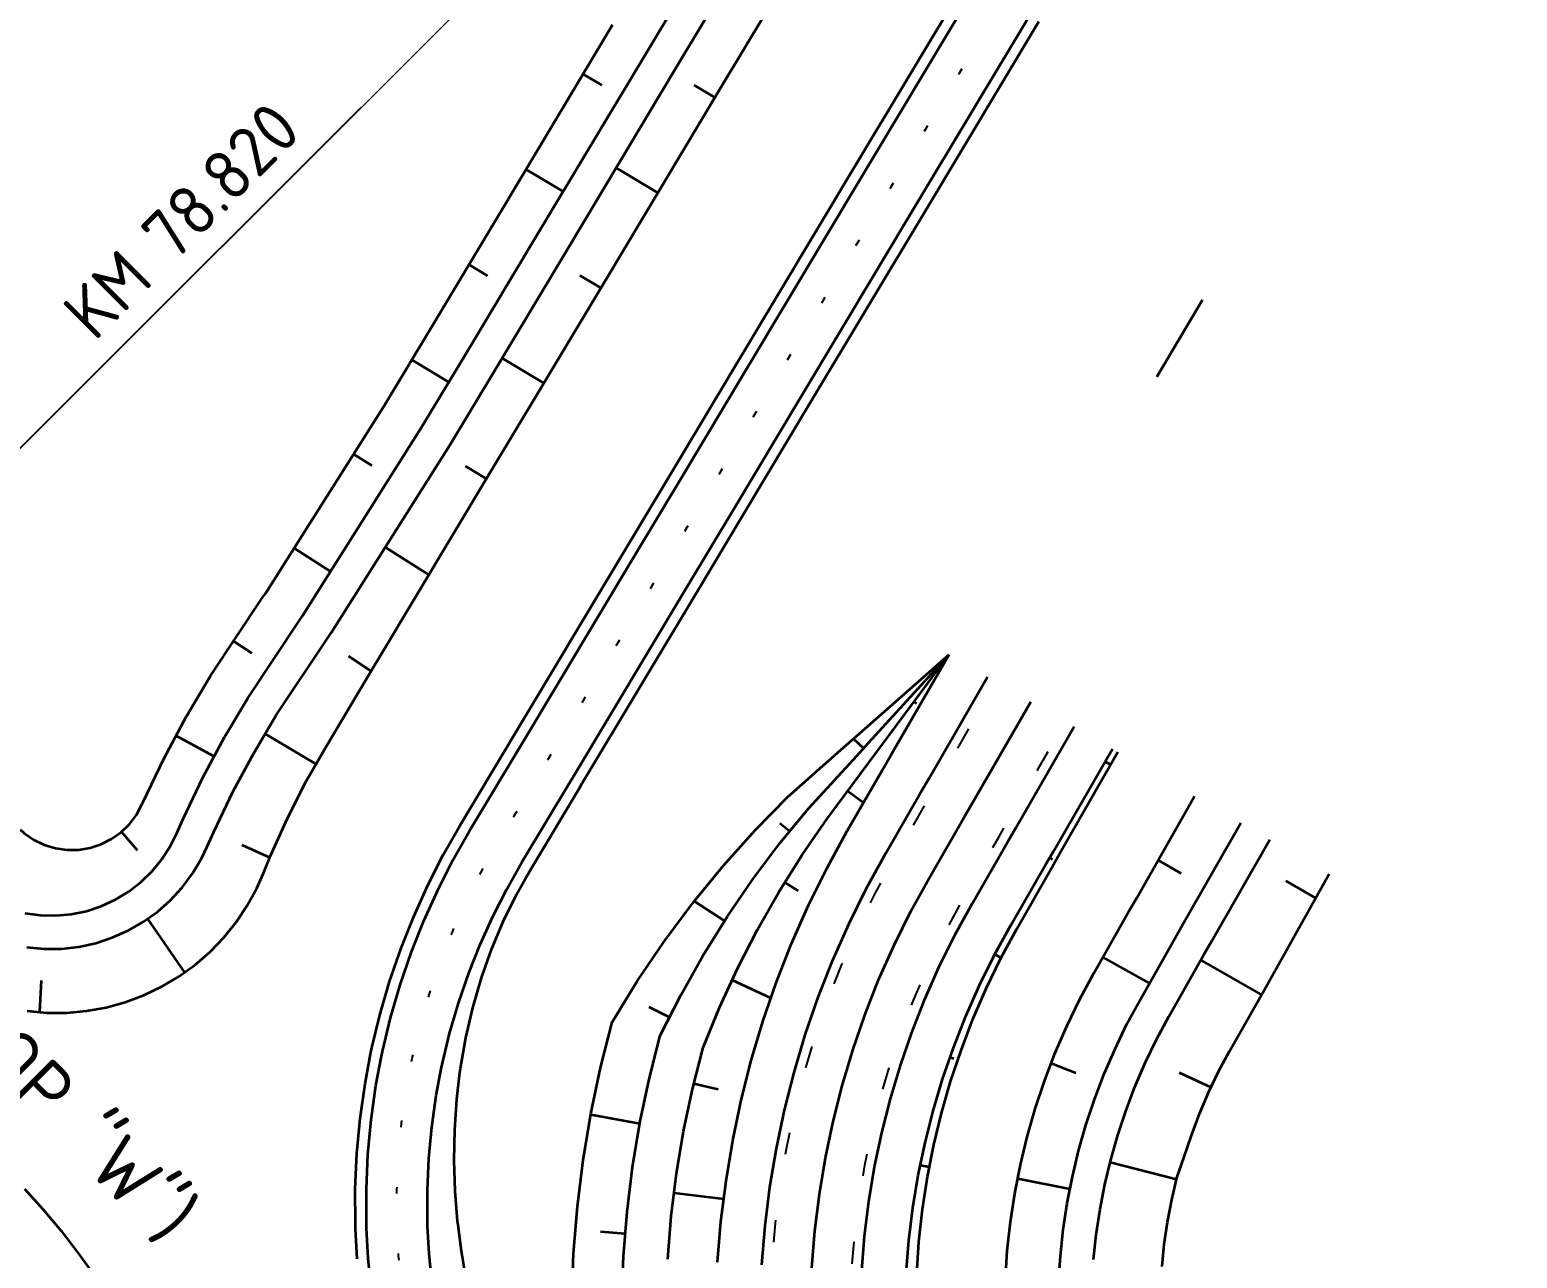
# Model space of a CAD drawing. Header units: metres. Extents: x 134219 to 139178, y 438661 to 444352.
# Drawn here: x 138067.3 to 138134.2, y 439737.4 to 439792.8 of the extents above; entities that cross this region are included whole.
import ezdxf
from ezdxf.enums import TextEntityAlignment as Align

# ---------------------------------------------------------------- set-up
doc = ezdxf.new("R2010")
doc.units = ezdxf.units.M
doc.linetypes.add('13strp', pattern=[4, 1, -3])
doc.linetypes.add('30270strp', pattern=[3, 0.3, -2.7])
for name, color, linetype, lineweight in [('N-WE-AM-KILOMETRERING-S', 7, 'Continuous', 25), ('N-WE-KL-ET-T18', 1, 'Continuous', 18), ('N-WE-KL-ET-T25', 7, 'Continuous', 25), ('N-WE-KL-ET_LS_OV_KAST-G', 10, 'Continuous', 35), ('Utd-ondergr-nw', 8, '13strp', 35), ('X-XX-AL-AANPIJLING-G', 7, 'Continuous', 18)]:
    doc.layers.add(name, color=color, linetype=linetype, lineweight=lineweight)
doc.layers.add('N-WE-KL-MONITORING-T25', color=2, linetype='Continuous')
doc.layers.add('Utd-weg-nw', color=8, linetype='Continuous')
doc.styles.add('ISO18', font='NLCS-ISO.ttf')
doc.styles.add('ISO25', font='NLCS-ISO.ttf')
doc.styles.add('NLCS-ISO', font='NLCS-ISO.ttf')
doc.dimstyles.new('UTD', dxfattribs={"dimtxt": 1.8, "dimasz": 1.8, "dimexe": 0, "dimexo": 0, "dimgap": 0.5, "dimtad": 1, "dimdec": 1, "dimzin": 1, "dimdsep": 46, "dimtxsty": 'ISO18', "dimcen": 2.5, "dimclrd": 256, "dimclre": 256, "dimclrt": 1, "dimadec": 0, "dimazin": 0, "dimtfac": 1, "dimtdec": 1, "dimtmove": 0, "dimatfit": 3, "dimfxl": 0, "dimlwd": -1, "dimlwe": -1, "dimarcsym": 0})

# ---------------------------------------------------------------- blocks, each defined once
blk = doc.blocks.new('SKL-ET_OV_KAST_VOEDINGSPUNT-SO')
at = {"layer": 'N-WE-KL-ET-T18', "linetype": 'ByBlock', "style": 'NLCS-ISO', "flags": 1}
for tag, p in [('OMSCHRIJVING_LEGENDA', (0, -8.431)), ('LOCATIE', (0, -12.215)), ('BPS-CODERING', (0, -16)), ('VOEDINGSPUNT', (0, -19.784)), ('GROEPSNUMMER', (0, -23.569)), ('POSITIE_X', (0, -27.353)), ('POSITIE_Y', (0, -31.138)), ('OVERIGE_OPMERKING(EN)_1', (0, -34.922)), ('OVERIGE_OPMERKING(EN)_2', (0, -38.707))]:
    blk.add_attdef(tag, p, '', height=1.8, dxfattribs=at)
at = {"layer": 'N-WE-KL-ET-T25', "linetype": 'ByBlock', "style": 'NLCS-ISO'}
for tag, p in [('KASTNAAM', (0, 5.269)), ('SOORT_KAST', (0, 0))]:
    blk.add_attdef(tag, text='', height=2.5, dxfattribs=at).set_placement(p, align=Align.MIDDLE_CENTER)
blk = doc.blocks.new('SAL-AM_KILOMETRERING-SO (1)')
blk.add_lwpolyline([(10, 0), (19, 0), (37, 0)])
at = {"style": 'NLCS-ISO'}
blk.add_text('KM', height=2.25, dxfattribs=at).set_placement((21, 1))
blk.add_attdef('KM', (26, 1), '', height=2.25, dxfattribs=at)

msp = doc.modelspace()

# ---------------------------------------------------------------- linework, layer by layer
at = {"layer": 'Utd-ondergr-nw', "linetype": 'Continuous'}
msp.add_line((138120.06, 439780.605), (138117.995, 439777.129), dxfattribs=at)
at = {"layer": 'Utd-ondergr-nw', "linetype": 'Continuous', "flags": 128}
for points in [[(138067.026, 439752.971), (138067.722, 439752.876), (138068.424, 439752.86), (138069.123, 439752.925), (138069.81, 439753.068), (138070.477, 439753.289), (138071.114, 439753.583), (138071.714, 439753.949), (138072.268, 439754.38), (138072.77, 439754.871), (138073.213, 439755.416), (138073.59, 439756.008), (138073.872, 439756.576), (138074.16, 439757.228), (138075.048, 439759.084), (138076.018, 439760.896), (138077.068, 439762.661), (138079.412, 439766.188), (138079.536, 439766.373), (138084.88, 439774.829), (138086.967, 439778.289), (138090.029, 439783.401), (138095.168, 439791.979), (138100.307, 439800.558)], [(138067.123, 439751.434), (138067.903, 439751.363), (138068.686, 439751.372), (138069.464, 439751.46), (138070.229, 439751.628), (138070.972, 439751.872), (138071.687, 439752.191), (138072.366, 439752.581), (138073.002, 439753.039), (138073.587, 439753.559), (138074.117, 439754.135), (138074.585, 439754.763), (138074.986, 439755.435), (138075.248, 439755.981), (138075.541, 439756.642), (138076.401, 439758.435), (138077.339, 439760.186), (138078.355, 439761.89), (138080.699, 439765.418), (138080.823, 439765.602), (138086.167, 439774.058), (138088.254, 439777.518), (138091.316, 439782.63), (138096.455, 439791.209), (138101.594, 439799.787)], [(138067.14, 439748.571), (138068.03, 439748.49), (138068.924, 439748.489), (138069.815, 439748.569), (138070.695, 439748.727), (138071.557, 439748.963), (138072.395, 439749.276), (138073.202, 439749.662), (138073.97, 439750.118), (138074.695, 439750.642), (138075.371, 439751.228), (138075.991, 439751.872), (138076.551, 439752.569), (138077.047, 439753.313), (138077.474, 439754.098), (138077.772, 439754.772), (138078.096, 439755.559), (138078.862, 439757.255), (138079.705, 439758.913), (138080.624, 439760.531), (138082.798, 439764.16), (138082.912, 439764.35), (138088.051, 439772.929), (138090.128, 439776.396), (138093.19, 439781.508), (138098.329, 439790.086), (138103.468, 439798.665)], [(138081.993, 439737.396), (138081.92, 439738.77), (138081.914, 439738.977), (138081.91, 439740.56), (138081.982, 439742.142), (138082.129, 439743.718), (138082.351, 439745.286), (138082.601, 439746.626), (138082.647, 439746.841), (138083.016, 439748.38), (138083.459, 439749.9), (138083.974, 439751.398), (138084.541, 439752.826), (138085.173, 439754.227), (138085.87, 439755.597), (138086.629, 439756.934), (138088.803, 439760.563), (138088.917, 439760.753), (138094.056, 439769.332), (138096.133, 439772.798), (138099.195, 439777.91), (138104.334, 439786.489), (138109.473, 439795.067)], [(138082.644, 439735.881), (138082.492, 439737.433), (138082.42, 439738.786), (138082.414, 439738.99), (138082.41, 439740.55), (138082.481, 439742.107), (138082.625, 439743.66), (138082.844, 439745.204), (138083.091, 439746.524), (138083.135, 439746.736), (138083.5, 439748.252), (138083.936, 439749.749), (138084.442, 439751.224), (138085.001, 439752.631), (138085.624, 439754.011), (138086.31, 439755.36), (138087.058, 439756.677), (138089.232, 439760.306), (138089.346, 439760.496), (138094.485, 439769.075), (138096.562, 439772.541), (138099.624, 439777.653), (138104.763, 439786.232), (138109.902, 439794.81)], [(138066.816, 439756.734), (138067, 439756.575), (138067.433, 439756.279), (138067.907, 439756.052), (138068.409, 439755.9), (138068.928, 439755.825), (138069.453, 439755.831), (138069.971, 439755.915), (138070.47, 439756.078), (138070.939, 439756.314), (138071.367, 439756.618), (138071.743, 439756.984), (138072.06, 439757.403), (138072.307, 439757.861), (138072.365, 439757.989), (138073.29, 439759.927), (138074.3, 439761.82), (138075.395, 439763.663), (138077.74, 439767.19), (138077.863, 439767.375), (138083.207, 439775.831), (138085.294, 439779.291), (138088.357, 439784.403), (138093.495, 439792.981)], [(138085.374, 439736.214), (138085.234, 439737.635), (138085.168, 439738.875), (138085.163, 439739.062), (138085.16, 439740.491), (138085.224, 439741.918), (138085.357, 439743.34), (138085.557, 439744.754), (138085.783, 439745.963), (138085.824, 439746.157), (138086.158, 439747.546), (138086.557, 439748.918), (138087.021, 439750.269), (138087.533, 439751.558), (138088.104, 439752.822), (138088.732, 439754.058), (138089.417, 439755.264), (138091.591, 439758.893), (138091.705, 439759.083), (138096.844, 439767.662), (138098.921, 439771.128), (138101.983, 439776.24), (138107.122, 439784.819), (138112.261, 439793.397)], [(138086.925, 439736.403), (138086.692, 439737.743), (138086.538, 439738.919), (138086.519, 439739.098), (138086.409, 439740.464), (138086.365, 439741.839), (138086.388, 439743.219), (138086.481, 439744.601), (138086.62, 439745.789), (138086.647, 439745.98), (138086.887, 439747.353), (138087.202, 439748.713), (138087.594, 439750.056), (138088.048, 439751.339), (138088.576, 439752.595), (138089.175, 439753.819), (138089.576, 439754.54), (138089.846, 439755.007), (138092.02, 439758.636), (138092.134, 439758.826), (138097.273, 439767.405), (138099.35, 439770.871), (138102.412, 439775.983), (138107.551, 439784.562), (138112.69, 439793.14)], [(138093.005, 439790.265), (138092.168, 439790.766)], [(138097.168, 439790.274), (138098.105, 439789.712)], [(138091.271, 439785.474), (138089.599, 439786.476)], [(138093.662, 439786.546), (138095.535, 439785.423)], [(138087.866, 439781.686), (138087.029, 439782.187)], [(138092.029, 439781.695), (138092.966, 439781.134)], [(138086.126, 439776.894), (138084.456, 439777.9)], [(138088.523, 439777.967), (138090.395, 439776.842)], [(138082.656, 439773.134), (138081.827, 439773.647)], [(138086.875, 439773.113), (138087.816, 439772.537)], [(138080.791, 439768.359), (138079.157, 439769.421)], [(138083.263, 439769.463), (138085.228, 439768.216)], [(138077.247, 439764.69), (138076.435, 439765.227)], [(138093.067, 439722.635), (138092.992, 439722.952), (138092.551, 439725.02), (138092.196, 439727.104), (138091.929, 439729.202), (138091.749, 439731.309), (138091.669, 439732.993), (138091.658, 439733.421), (138091.654, 439735.536), (138091.738, 439737.648), (138091.911, 439739.756), (138092.171, 439741.854), (138092.518, 439743.94), (138092.951, 439746.009), (138093.471, 439748.059), (138094.609, 439749.914), (138095.815, 439751.698), (138097.119, 439753.449), (138098.486, 439755.121), (138099.912, 439756.71), (138101.393, 439758.216), (138103.899, 439760.43), (138104.482, 439760.944), (138108.646, 439764.621)], [(138095.141, 439723.642), (138094.761, 439725.443), (138094.422, 439727.435), (138094.167, 439729.44), (138093.995, 439731.453), (138093.918, 439733.063), (138093.907, 439733.472), (138093.904, 439735.493), (138093.984, 439737.512), (138094.149, 439739.526), (138094.397, 439741.531), (138094.729, 439743.524), (138095.143, 439745.502), (138095.64, 439747.461), (138096.566, 439749.285), (138097.563, 439751.055), (138098.654, 439752.809), (138099.812, 439754.5), (138101.034, 439756.125), (138102.317, 439757.683), (138104.504, 439760.081), (138105.013, 439760.638), (138108.646, 439764.621)], [(138095.981, 439737.39), (138096.138, 439739.321), (138096.377, 439741.244), (138096.695, 439743.155), (138097.092, 439745.051), (138097.568, 439746.929), (138098.306, 439748.726), (138099.117, 439750.484), (138100.019, 439752.239), (138100.991, 439753.948), (138102.032, 439755.605), (138103.139, 439757.209), (138105.042, 439759.771), (138105.485, 439760.366), (138108.646, 439764.621)], [(138098.226, 439737.254), (138098.377, 439739.091), (138098.603, 439740.921), (138098.906, 439742.739), (138099.284, 439744.544), (138099.737, 439746.331), (138100.264, 439748.098), (138100.864, 439749.841), (138101.554, 439751.599), (138102.318, 439753.327), (138103.155, 439755.02), (138104.064, 439756.676), (138105.647, 439759.422), (138106.016, 439760.06), (138108.646, 439764.621)], [(138081.603, 439764.556), (138082.624, 439763.869)], [(138108.14, 439764.123), (138108.168, 439764.097)], [(138100.223, 439737.132), (138100.366, 439738.887), (138100.583, 439740.634), (138100.872, 439742.37), (138101.233, 439744.093), (138101.665, 439745.799), (138102.168, 439747.486), (138102.741, 439749.15), (138103.4, 439750.829), (138104.129, 439752.479), (138104.929, 439754.095), (138105.796, 439755.677), (138107.38, 439758.422), (138107.748, 439759.061), (138110.379, 439763.622)], [(138102.469, 439736.996), (138102.604, 439738.657), (138102.809, 439740.311), (138103.083, 439741.955), (138103.425, 439743.586), (138103.834, 439745.201), (138104.311, 439746.798), (138104.853, 439748.374), (138105.476, 439749.963), (138106.167, 439751.525), (138106.924, 439753.056), (138107.745, 439754.552), (138109.329, 439757.298), (138109.697, 439757.937), (138112.328, 439762.498)], [(138107.186, 439762.397), (138107.062, 439762.489)], [(138104.714, 439736.859), (138104.843, 439738.427), (138105.036, 439739.988), (138105.294, 439741.539), (138105.617, 439743.078), (138106.003, 439744.603), (138106.453, 439746.11), (138106.965, 439747.597), (138107.553, 439749.097), (138108.205, 439750.571), (138108.919, 439752.016), (138109.694, 439753.428), (138111.278, 439756.174), (138111.646, 439756.812), (138114.277, 439761.374)], [(138075.558, 439760.036), (138073.84, 439760.958)], [(138077.856, 439761.053), (138080.145, 439759.688)], [(138104.341, 439760.82), (138104.798, 439760.403)], [(138106.711, 439736.738), (138106.832, 439738.222), (138107.015, 439739.7), (138107.26, 439741.17), (138107.565, 439742.627), (138107.931, 439744.071), (138108.357, 439745.499), (138108.842, 439746.907), (138109.399, 439748.328), (138110.016, 439749.723), (138110.693, 439751.091), (138111.427, 439752.429), (138113.01, 439755.175), (138113.379, 439755.813), (138116.01, 439760.375)], [(138107.189, 439736.709), (138107.29, 439738.175), (138107.453, 439739.637), (138107.678, 439741.091), (138107.964, 439742.535), (138108.31, 439743.967), (138108.717, 439745.383), (138109.184, 439746.781), (138109.723, 439748.193), (138110.322, 439749.58), (138110.981, 439750.941), (138111.699, 439752.272), (138113.266, 439755.027), (138113.631, 439755.668), (138116.238, 439760.243)], [(138115.908, 439759.664), (138115.676, 439759.796)], [(138104.795, 439757.944), (138104.08, 439758.475)], [(138111.181, 439736.466), (138111.269, 439737.766), (138111.412, 439739.062), (138111.609, 439740.352), (138111.861, 439741.633), (138112.166, 439742.903), (138112.526, 439744.16), (138112.938, 439745.4), (138113.415, 439746.653), (138113.945, 439747.884), (138114.529, 439749.092), (138115.164, 439750.273), (138116.731, 439753.029), (138117.096, 439753.669), (138119.702, 439758.245)], [(138072.107, 439755.789), (138071.387, 439756.638)], [(138101.031, 439757.03), (138101.479, 439756.666)], [(138113.577, 439736.32), (138113.656, 439737.521), (138113.787, 439738.718), (138113.968, 439739.909), (138114.199, 439741.092), (138114.48, 439742.265), (138114.811, 439743.426), (138115.19, 439744.572), (138115.63, 439745.729), (138116.119, 439746.867), (138116.657, 439747.983), (138117.243, 439749.074), (138118.81, 439751.83), (138119.175, 439752.47), (138121.781, 439757.046)], [(138076.8, 439756.057), (138078.066, 439755.486)], [(138115.149, 439737.367), (138115.271, 439738.503), (138115.442, 439739.632), (138115.66, 439740.754), (138115.926, 439741.867), (138116.239, 439742.967), (138116.598, 439744.054), (138117.014, 439745.152), (138117.477, 439746.231), (138117.987, 439747.289), (138118.542, 439748.325), (138120.109, 439751.08), (138120.474, 439751.721), (138123.081, 439756.296)], [(138113.305, 439755.392), (138113.178, 439755.465)], [(138119.098, 439754.759), (138118.055, 439755.353)], [(138118.235, 439737.05), (138118.334, 439738.058), (138118.479, 439739.061), (138118.67, 439740.058), (138118.906, 439741.045), (138119.238, 439742.004), (138119.562, 439742.965), (138119.92, 439743.94), (138120.326, 439744.897), (138120.778, 439745.834), (138121.274, 439746.75), (138122.831, 439749.51), (138123.191, 439750.154), (138125.766, 439754.748)], [(138101.855, 439753.986), (138101.249, 439754.357)], [(138123.802, 439754.423), (138125.153, 439753.654)], [(138097.169, 439753.511), (138098.54, 439752.625)], [(138072.553, 439752.716), (138074.218, 439750.297)], [(138110.99, 439750.957), (138110.701, 439751.106)], [(138117.667, 439749.82), (138115.574, 439750.994)], [(138119.977, 439750.848), (138122.706, 439749.29)], [(138067.763, 439749.945), (138067.693, 439748.521)], [(138100.622, 439749.137), (138098.875, 439749.96)], [(138095.123, 439748.756), (138096.06, 439748.288)], [(138108.868, 439746.417), (138108.694, 439746.477)], [(138114.36, 439745.765), (138113.241, 439746.198)], [(138098.247, 439745.03), (138097.151, 439745.285)], [(138119.012, 439745.794), (138120.438, 439745.129)], [(138092.513, 439743.91), (138094.724, 439743.496)], [(138107.764, 439741.529), (138107.351, 439741.607)], [(138115.9, 439741.76), (138118.893, 439740.99)], [(138067.022, 439740.555), (138067.861, 439739.626), (138068.663, 439738.658), (138069.434, 439737.656), (138070.179, 439736.627), (138070.906, 439735.578), (138071.621, 439734.516), (138072.329, 439733.448), (138073.038, 439732.379), (138073.753, 439731.317), (138074.482, 439730.269), (138075.23, 439729.242), (138076.003, 439728.241), (138076.808, 439727.274), (138077.651, 439726.348), (138078.538, 439725.469), (138082.766, 439721.519)], [(138114.09, 439740.536), (138111.736, 439740.999)], [(138098.5, 439740.086), (138096.268, 439740.366)], [(138092.947, 439738.634), (138094.068, 439738.542)]]:
    msp.add_lwpolyline(points, dxfattribs=at)
at = {"layer": 'Utd-weg-nw', "linetype": '30270strp', "flags": 128}
msp.add_lwpolyline([(138112.198, 439700.359), (138109.328, 439702.933), (138106.457, 439705.506), (138104.752, 439707.034), (138097.306, 439713.709), (138094.21, 439716.485), (138093.098, 439717.532), (138092.038, 439718.631), (138091.033, 439719.781), (138090.085, 439720.979), (138089.215, 439722.194), (138088.404, 439723.448), (138087.654, 439724.74), (138086.966, 439726.066), (138086.342, 439727.424), (138085.783, 439728.809), (138085.291, 439730.22), (138084.915, 439731.475), (138084.867, 439731.652), (138084.511, 439733.103), (138084.225, 439734.569), (138084.009, 439736.047), (138083.863, 439737.534), (138083.794, 439738.83), (138083.788, 439739.026), (138083.785, 439740.52), (138083.853, 439742.012), (138083.991, 439743.5), (138084.2, 439744.979), (138084.437, 439746.243), (138084.48, 439746.447), (138084.829, 439747.899), (138085.246, 439749.334), (138085.732, 439750.746), (138086.267, 439752.094), (138086.864, 439753.416), (138087.521, 439754.709), (138088.237, 439755.97), (138090.412, 439759.599), (138090.526, 439759.79), (138095.664, 439768.368), (138097.741, 439771.835), (138100.803, 439776.947), (138105.942, 439785.525), (138111.081, 439794.104), (138116.22, 439802.682), (138121.359, 439811.261), (138126.498, 439819.84), (138131.637, 439828.418), (138134.228, 439832.744)], dxfattribs=at)
at = {"layer": 'Utd-weg-nw', "linetype": '13strp', "flags": 128}
for points in [[(138127.381, 439691.893), (138123.657, 439695.23), (138123.208, 439695.632), (138116.21, 439701.904), (138114.497, 439703.439), (138113.32, 439704.536), (138112.185, 439705.677), (138111.096, 439706.861), (138110.053, 439708.087), (138109.968, 439708.19), (138109.057, 439709.351), (138108.036, 439710.761), (138107.074, 439712.213), (138106.174, 439713.704), (138105.336, 439715.231), (138104.563, 439716.791), (138103.855, 439718.383), (138103.215, 439720.002), (138102.642, 439721.647), (138102.138, 439723.314), (138101.704, 439725), (138101.341, 439726.704), (138101.049, 439728.421), (138100.829, 439730.148), (138100.681, 439731.883), (138100.615, 439733.271), (138100.605, 439733.623), (138100.602, 439735.365), (138100.672, 439737.105), (138100.814, 439738.841), (138101.028, 439740.569), (138101.314, 439742.287), (138101.671, 439743.991), (138102.099, 439745.68), (138102.597, 439747.348), (138103.164, 439748.995), (138103.815, 439750.656), (138104.537, 439752.288), (138105.328, 439753.887), (138106.186, 439755.452), (138107.77, 439758.198), (138108.138, 439758.836), (138110.769, 439763.397)], [(138129.783, 439694.573), (138126.06, 439697.911), (138125.61, 439698.313), (138118.613, 439704.585), (138116.9, 439706.12), (138115.824, 439707.122), (138114.787, 439708.165), (138113.791, 439709.248), (138112.838, 439710.367), (138112.761, 439710.462), (138111.929, 439711.523), (138110.995, 439712.812), (138110.116, 439714.139), (138109.293, 439715.501), (138108.528, 439716.896), (138107.821, 439718.322), (138107.174, 439719.776), (138106.589, 439721.256), (138106.066, 439722.759), (138105.605, 439724.283), (138105.209, 439725.824), (138104.877, 439727.381), (138104.61, 439728.95), (138104.409, 439730.529), (138104.274, 439732.115), (138104.213, 439733.383), (138104.204, 439733.705), (138104.202, 439735.296), (138104.265, 439736.886), (138104.395, 439738.473), (138104.591, 439740.052), (138104.852, 439741.622), (138105.178, 439743.18), (138105.569, 439744.723), (138106.024, 439746.248), (138106.542, 439747.753), (138107.138, 439749.271), (138107.797, 439750.762), (138108.52, 439752.224), (138109.304, 439753.653), (138110.888, 439756.399), (138111.256, 439757.037), (138113.887, 439761.599)]]:
    msp.add_lwpolyline(points, dxfattribs=at)

# ---------------------------------------------------------------- block references
at = {"layer": 'N-WE-AM-KILOMETRERING-S'}
ref = msp.add_blockref('SAL-AM_KILOMETRERING-SO (1)', (138056.035, 439763.121), dxfattribs=dict(at, rotation=44.99884726027558))
ref.add_attrib('KM', '78.820', (138073.713, 439782.212), dxfattribs={"layer": 'N-WE-KL-MONITORING-T25', "height": 2.25, "rotation": 44.99885, "style": 'ISO25'})
at = {"layer": 'N-WE-KL-ET_LS_OV_KAST-G'}
ref = msp.add_blockref('SKL-ET_OV_KAST_VOEDINGSPUNT-SO', (138049.843, 439756.929), dxfattribs=dict(at, rotation=316.8888152407994))
ref.add_attrib('KASTNAAM', '"I" (oude OP "W")', dxfattribs={"layer": 'N-WE-KL-MONITORING-T25', "height": 2.5, "rotation": 314.99885, "style": 'ISO25'}).set_placement((138064.877, 439748.077), align=Align.MIDDLE_CENTER)
ref.add_attrib('SOORT_KAST', 'VP', dxfattribs={"layer": 'N-WE-KL-MONITORING-T25', "height": 2.25, "rotation": 316.88882, "style": 'ISO25'}).set_placement((138049.843, 439756.929), align=Align.MIDDLE_CENTER)

# ---------------------------------------------------------------- leaders
at = {"layer": 'X-XX-AL-AANPIJLING-G'}
msp.add_leader([(138063.106, 439770.192), (138124.988, 439832.071)], dimstyle='UTD', override={"dimasz": 3.5, "dimfxl": 0}, dxfattribs=at)

doc.saveas('drawing.dxf')
